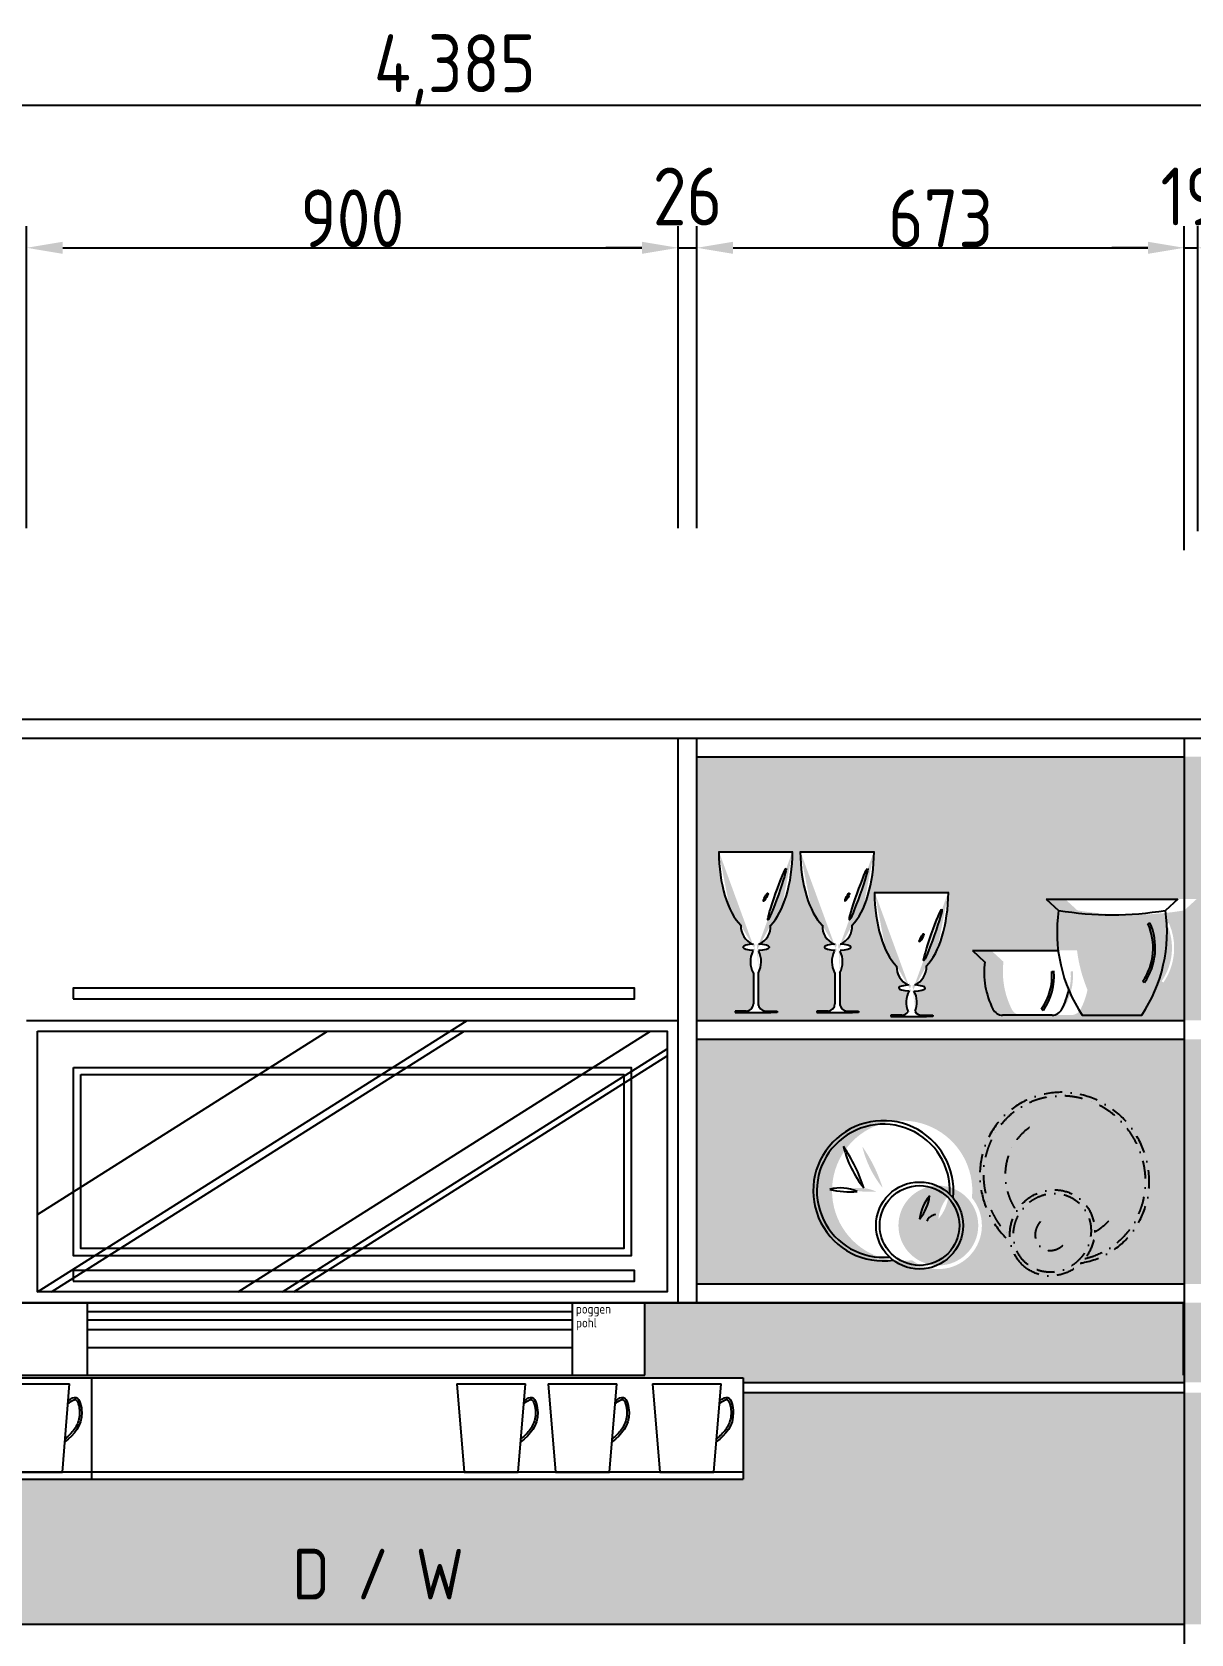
# Model space of a CAD drawing. Extents: x 0 to 79700, y -68 to 28499.
# Drawn here: x 73216 to 74817, y 5256 to 7468 of the extents above; entities that cross this region are included whole.
import ezdxf

# ---------------------------------------------------------------- set-up
doc = ezdxf.new("R2010")
doc.units = 0
doc.header["$LTSCALE"] = 50
doc.header["$MEASUREMENT"] = 0
doc.header["$PDMODE"] = 3
doc.linetypes.add('DASHDOT', pattern=[1, 0.5, -0.25, 0, -0.25])
doc.layers.get('0').update_dxf_attribs({"linetype": 'CONTINUOUS'})
doc.layers.get('DEFPOINTS').update_dxf_attribs({"linetype": 'CONTINUOUS'})
for name, color, linetype in [('A', 30, 'CONTINUOUS'), ('A1', 11, 'CONTINUOUS'), ('A2', 6, 'CONTINUOUS'), ('A3', 121, 'CONTINUOUS'), ('A4', 62, 'CONTINUOUS'), ('A5', 21, 'CONTINUOUS'), ('ACC', 40, 'DASHDOT'), ('AQE', 20, 'CONTINUOUS'), ('BASE', 2, 'CONTINUOUS'), ('V', 4, 'CONTINUOUS')]:
    doc.layers.add(name, color=color, linetype=linetype)
doc.styles.get("Standard").update_dxf_attribs({"font": 'architxt.shx'})
doc.dimstyles.new('STANDARD$0', dxfattribs={"dimscale": 0, "dimtxt": 80, "dimasz": 50, "dimexe": 30, "dimexo": 150, "dimtad": 3, "dimdec": 0, "dimdsep": 46, "dimlunit": 6, "dimtxsty": 'Standard', "dimcen": 80, "dimclrd": 254, "dimclre": 254, "dimadec": 0, "dimazin": 0, "dimtfac": 1, "dimtdec": 0, "dimtmove": 2, "dimatfit": 3, "dimfxl": 1, "dimtolj": 1, "dimtzin": 0, "dimarcsym": 0})

# ---------------------------------------------------------------- blocks, each defined once
blk = doc.blocks.new('A12')
at = {"layer": 'A3'}
for p, q in [((-317.6, 0), (-222.8, 0)), ((-317.6, 0), (-307.6, -122)), ((-232.8, -122), (-222.8, 0)), ((-191.4, 0), (-181.4, -122)), ((-191.4, 0), (-96.6, 0)), ((-106.6, -122), (-96.6, 0)), ((-47.4, 0), (-37.4, -122)), ((-47.4, 0), (47.4, 0)), ((37.4, -122), (47.4, 0)), ((-307.6, -122), (-232.8, -122)), ((-181.4, -122), (-106.6, -122)), ((-37.4, -122), (37.4, -122))]:
    blk.add_line(p, q, dxfattribs=at)
for points, knots in [([(-224.7, -23.4), (-220.5, -20.3), (-210.2, -14.7), (-200.7, -52.9), (-216.5, -70), (-229.4, -80.4)], [6.66989, 6.66989, 6.66989, 6.66989, 19.952945, 41.910176, 88.746657, 88.746657, 88.746657, 88.746657]), ([(-225, -27.4), (-223.8, -26.4), (-222.5, -25.4), (-220.1, -23.8), (-219, -23.1), (-217.4, -22.4), (-216.8, -22.2), (-215.9, -22), (-215.6, -21.9), (-215, -21.9), (-214.8, -22), (-214.5, -22), (-214.5, -22.1), (-214.3, -22.2), (-214.2, -22.2), (-213.8, -22.5), (-213.6, -22.7), (-213, -23.3), (-212.7, -23.7), (-212.1, -24.7), (-211.8, -25.3), (-211, -27.2), (-210.5, -28.7), (-209.7, -32.1), (-209.4, -33.9), (-209.1, -37), (-209, -38.2), (-208.9, -43), (-209.3, -46.2), (-210.6, -52.2), (-211.7, -54.9), (-214.3, -60.1), (-215.9, -62.6), (-219.6, -67.3), (-221.7, -69.5), (-225.5, -73.2), (-227.3, -74.7), (-229, -76.2)], [4.376404, 4.376404, 4.376404, 4.376404, 8.499291, 8.499291, 12.685872, 12.685872, 15.313026, 15.313026, 17.504002, 17.504002, 19.694979, 19.694979, 20.750427, 20.750427, 21.805874, 21.805874, 24.120493, 24.120493, 26.435111, 26.435111, 28.74973, 28.74973, 33.506101, 33.506101, 38.262472, 38.262472, 41.575051, 41.575051, 50.975829, 50.975829, 60.376607, 60.376607, 69.777384, 69.777384, 79.178162, 79.178162, 85.966284, 85.966284, 85.966284, 85.966284]), ([(-98.5, -23.4), (-94.3, -20.3), (-84, -14.7), (-74.5, -52.9), (-90.3, -70), (-103.2, -80.4)], [6.66989, 6.66989, 6.66989, 6.66989, 19.952945, 41.910176, 88.746657, 88.746657, 88.746657, 88.746657]), ([(-98.8, -27.4), (-97.6, -26.4), (-96.3, -25.4), (-93.9, -23.8), (-92.8, -23.1), (-91.2, -22.4), (-90.6, -22.2), (-89.7, -22), (-89.4, -21.9), (-88.8, -21.9), (-88.6, -22), (-88.3, -22), (-88.3, -22.1), (-88.1, -22.2), (-88, -22.2), (-87.6, -22.5), (-87.4, -22.7), (-86.8, -23.3), (-86.5, -23.7), (-85.9, -24.7), (-85.6, -25.3), (-84.8, -27.2), (-84.3, -28.7), (-83.5, -32.1), (-83.2, -33.9), (-82.9, -37), (-82.8, -38.2), (-82.7, -43), (-83.1, -46.2), (-84.4, -52.2), (-85.5, -54.9), (-88.1, -60.1), (-89.7, -62.6), (-93.4, -67.3), (-95.5, -69.5), (-99.3, -73.2), (-101.1, -74.7), (-102.8, -76.2)], [4.376404, 4.376404, 4.376404, 4.376404, 8.499291, 8.499291, 12.685872, 12.685872, 15.313026, 15.313026, 17.504002, 17.504002, 19.694979, 19.694979, 20.750427, 20.750427, 21.805874, 21.805874, 24.120493, 24.120493, 26.435111, 26.435111, 28.74973, 28.74973, 33.506101, 33.506101, 38.262472, 38.262472, 41.575051, 41.575051, 50.975829, 50.975829, 60.376607, 60.376607, 69.777384, 69.777384, 79.178162, 79.178162, 85.966284, 85.966284, 85.966284, 85.966284]), ([(45.5, -23.4), (49.7, -20.3), (60, -14.7), (69.5, -52.9), (53.7, -70), (40.8, -80.4)], [6.66989, 6.66989, 6.66989, 6.66989, 19.952945, 41.910176, 88.746657, 88.746657, 88.746657, 88.746657]), ([(45.2, -27.4), (46.4, -26.4), (47.7, -25.4), (50.1, -23.8), (51.2, -23.1), (52.8, -22.4), (53.4, -22.2), (54.3, -22), (54.6, -21.9), (55.2, -21.9), (55.4, -22), (55.7, -22), (55.7, -22.1), (55.9, -22.2), (56, -22.2), (56.4, -22.5), (56.6, -22.7), (57.2, -23.3), (57.5, -23.7), (58.1, -24.7), (58.4, -25.3), (59.2, -27.2), (59.7, -28.7), (60.5, -32.1), (60.8, -33.9), (61.1, -37), (61.2, -38.2), (61.3, -43), (60.9, -46.2), (59.6, -52.2), (58.5, -54.9), (55.9, -60.1), (54.3, -62.6), (50.6, -67.3), (48.5, -69.5), (44.7, -73.2), (42.9, -74.7), (41.2, -76.2)], [4.376404, 4.376404, 4.376404, 4.376404, 8.499291, 8.499291, 12.685872, 12.685872, 15.313026, 15.313026, 17.504002, 17.504002, 19.694979, 19.694979, 20.750427, 20.750427, 21.805874, 21.805874, 24.120493, 24.120493, 26.435111, 26.435111, 28.74973, 28.74973, 33.506101, 33.506101, 38.262472, 38.262472, 41.575051, 41.575051, 50.975829, 50.975829, 60.376607, 60.376607, 69.777384, 69.777384, 79.178162, 79.178162, 85.966284, 85.966284, 85.966284, 85.966284])]:
    blk.add_open_spline(points, degree=3, knots=knots, dxfattribs=at)
blk = doc.blocks.new('57')
at = {"color": 132}
for p, q in [((-127.6, -31.4), (-137.9, -31.4)), ((-137.9, -33.4), (-127.6, -33.4)), ((-95.9, -31.4), (-90.3, -31.4)), ((-90.3, -31.4), (-80, -31.4)), ((-80, -33.4), (-90.3, -33.4)), ((-15, -31.4), (-25.3, -31.4)), ((-25.3, -33.4), (-15, -33.4)), ((16.7, -31.4), (22.3, -31.4)), ((22.3, -31.4), (32.6, -31.4)), ((32.6, -33.4), (22.3, -33.4)), ((87.5, -37), (77.2, -37)), ((77.2, -39), (87.5, -39)), ((119.2, -37), (124.8, -37)), ((124.8, -37), (135, -37)), ((135, -39), (124.8, -39))]:
    blk.add_line(p, q, dxfattribs=at)
for centre, radius, start, end in [((-103.3, 85.7), 26.8, 176.8835, 246.7102), ((-115.6, 85.7), 26.8, 293.2898, 3.5961), ((9.3, 85.7), 26.8, 176.8835, 246.7102), ((-3, 85.7), 26.8, 293.2898, 3.5961), ((-84.2, 36.8), 32.7, 153.6958, 207.9418), ((-134.7, 36.8), 32.7, 332.0582, 26.3042), ((28.4, 36.8), 32.7, 153.6958, 207.9418), ((-22.1, 36.8), 32.7, 332.0582, 26.3042), ((111.9, 29.4), 26.8, 176.8835, 246.7102), ((99.6, 29.4), 26.8, 293.2898, 3.5961), ((131, -19.5), 32.7, 150.9682, 203.048), ((80.5, -19.5), 32.7, 337.2525, 28.924)]:
    blk.add_arc(centre, radius, start, end, dxfattribs=at)
for centre, start_param, end_param in [((-108.8, 56.8), 4.919143, 7.647228), ((-108.8, 56.8), 8.03184, 10.817716), ((3.8, 56.8), 4.919143, 7.647228), ((3.8, 56.8), 8.03184, 10.817716), ((106.4, 0.5), 4.919143, 7.635894), ((106.4, 0.5), 8.002753, 10.817716)]:
    blk.add_ellipse(centre, major_axis=(-18.3, 0), ratio=0.232463, start_param=start_param, end_param=end_param, dxfattribs=at)
at = {"layer": 'ACC', "color": 132, "linetype": 'ByBlock', "ltscale": 200}
for p, q in [((-161.1, 188.6), (-58.1, 188.6)), ((-48.5, 188.6), (54.5, 188.6)), ((54.1, 132.3), (157.1, 132.3)), ((-112.6, 21.4), (-112.6, -21.4)), ((-105.6, -23.8), (-105.6, 21.9)), ((0, 21.4), (0, -21.4)), ((7, -23.8), (7, 21.9)), ((-137.9, -31.4), (-137.9, -33.4)), ((-122.6, -31.4), (-127.6, -31.4)), ((-127.6, -33.4), (-88.6, -33.4)), ((-80, -31.4), (-80, -33.4)), ((-25.3, -31.4), (-25.3, -33.4)), ((-10, -31.4), (-15, -31.4)), ((-15, -33.4), (24, -33.4)), ((32.6, -31.4), (32.6, -33.4)), ((77.2, -37), (77.2, -39)), ((92.5, -37), (87.5, -37)), ((87.5, -39), (126.5, -39)), ((135, -37), (135, -39))]:
    blk.add_line(p, q, dxfattribs=at)
for centre, start, end in [((-122.6, -21.4), 270, 0), ((-95.9, -21.4), 180, 270), ((-10, -21.4), 270, 0), ((16.7, -21.4), 180, 270), ((92.5, -27), 270, 327.7151), ((119.2, -27), 211.2209, 270)]:
    blk.add_arc(centre, 10, start, end, dxfattribs=at)
for centre, start_param, end_param in [((-109.6, 190.6), -1.553096, -0.414298), ((-109.6, 190.6), 0.419198, 1.553096), ((3, 190.6), -1.553096, -0.414298), ((3, 190.6), 0.419198, 1.553096), ((105.6, 134.3), -1.553096, -0.414298), ((105.6, 134.3), 0.419198, 1.553096)]:
    blk.add_ellipse(centre, major_axis=(0, -113), ratio=0.451327, start_param=start_param, end_param=end_param, dxfattribs=at)
for centre, major_axis, ratio in [((-80.1, 130.1), (12.5, 35.5), 0.056364), ((32.5, 130.1), (12.5, 35.5), 0.056364), ((-95.6, 126.1), (3, 5.5), 0.178458), ((17, 126.1), (3, 5.5), 0.178458), ((135.1, 73.8), (12.5, 35.5), 0.056364), ((119.6, 69.8), (3, 5.5), 0.178458)]:
    blk.add_ellipse(centre, major_axis=major_axis, ratio=ratio, dxfattribs=at)
blk = doc.blocks.new('56')
at = {"color": 11}
for p, q in [((-42.7, 88.2), (-25.6, 72.6)), ((-42.7, 88.2), (138.9, 88.2)), ((138.9, 88.2), (121.9, 72.6)), ((97.8, 54.2), (100.5, 55.4)), ((-144.8, 17.3), (-26.2, 17.3)), ((-144.8, 17.3), (-127.8, 1.7)), ((-34.9, -11.8), (-32, -11.3)), ((93.2, -26.9), (90.7, -25.2)), ((-46.5, -65.4), (-49, -63.7)), ((-34.5, -72), (-103, -72)), ((7, -72), (89.3, -72))]:
    blk.add_line(p, q, dxfattribs=at)
for centre, radius, start, end in [((179.3, 42.9), 207.1, 171.7316, 213.6927), ((48.1, 517.9), 451.3, 260.5925, 279.4075), ((-83, 42.9), 207.1, 326.3073, 8.2684), ((23.6, 20.8), 81.3, 325.5464, 24.2451), ((23.6, 20.8), 84.3, 325.5464, 24.2451), ((-13, -12), 115.6, 173.1601, 206.5562), ((-116.1, -17.7), 81.3, 325.5464, 4.1783), ((-116.1, -17.7), 84.3, 325.5464, 4.3666), ((-124.5, -12), 115.6, 333.4438, 347.4346), ((-103, -57), 15, 206.5562, 270), ((-34.5, -57), 15, 270, 333.4438)]:
    blk.add_arc(centre, radius, start, end, dxfattribs=at)
blk = doc.blocks.new('62')
at = {"color": 60}
for radius in [60.1, 55.1]:
    blk.add_circle((-165.1, 27.8), radius, dxfattribs=at)
for centre, radius, start, end in [((-215.1, 75.8), 96.9, 354.2337, 278.1046), ((-215.1, 75.8), 91.9, 357.0509, 275.2874), ((-129.6, 170.5), 144.5, 193.4708, 218.8524), ((-439.1, 18.4), 206.3, 17.3073, 35.0159), ((-274.3, 23.9), 55.9, 65.5567, 105.4153), ((-260.6, 196.6), 122.2, 256.5134, 274.4586), ((-106.5, 30.2), 59, 139.1595, 173.5817), ((-209.8, 75.4), 59, 319.1595, 353.5817), ((-141.6, 28.3), 14.6, 95.9061, 157.8337)]:
    blk.add_arc(centre, radius, start, end, dxfattribs=at)
at = {"layer": 'ACC', "color": 60}
blk.add_ellipse((35.2, 93.2), major_axis=(-68, 99), ratio=0.961116, start_param=2.71704, end_param=8.110882, dxfattribs=at)
blk.add_ellipse((18.2, 17.7), major_axis=(-36.3, -48.4), ratio=0.950673, dxfattribs=at)
for points, knots in [([(63.4, -17.7), (67.8, -16.7), (72.1, -15.5), (85.1, -10.8), (93.2, -6.5), (101.8, -0.6), (103.2, 0.4), (110.2, 5.7), (115.6, 10.7), (121.6, 17.7), (122.6, 18.9), (125.6, 22.6), (127.5, 25.3), (131.9, 32.1), (134.4, 36.5), (137.1, 42.2), (137.6, 43.4), (139.6, 48.1), (140.9, 51.6), (143.6, 60.1), (144.8, 65.1), (145.8, 71.3), (145.9, 72.4), (146.6, 77.5), (147, 81.6), (147.2, 91), (147, 96.2), (146.4, 102), (146.3, 102.7), (145.6, 107.8), (144.8, 112.1), (142.6, 121.3), (141.1, 126.1), (139.2, 131), (139.1, 131.3), (137.3, 135.9), (135.4, 140), (131.2, 148), (128.9, 151.8), (126.2, 155.8), (126.2, 155.8), (123.5, 159.7), (120.7, 163.2), (114.8, 170.1), (111.5, 173.4), (108, 176.7), (107.7, 176.9), (103.9, 180.3), (99.9, 183.5), (92.1, 188.9), (88.3, 191.2), (83.8, 193.6), (83.2, 193.9), (78, 196.6), (73.3, 198.6), (64.4, 201.8), (60.4, 203), (55.3, 204.1), (54.3, 204.4), (48.3, 205.6), (43.1, 206.3), (34.2, 206.9), (30.4, 206.9), (25.4, 206.7), (24.1, 206.7), (17.8, 206.2), (12.8, 205.5), (4.8, 203.8), (1.6, 202.9), (-2.9, 201.5), (-4.4, 201), (-13, 197.9), (-19.6, 194.7), (-27.2, 190), (-28.6, 189.1), (-30, 188.1), (-30.9, 187.5), (-31.7, 186.9), (-34.4, 185), (-36.2, 183.6), (-41.5, 179.1), (-45, 175.8), (-48.9, 171.5), (-49.6, 170.8), (-52.8, 167.1), (-55.2, 163.9), (-58, 159.9), (-58.4, 159.2), (-59.8, 157.1), (-60.7, 155.7), (-62.9, 152), (-64.1, 149.7), (-65.6, 146.8), (-65.9, 146.1), (-67, 143.8), (-67.7, 142), (-69.5, 137.8), (-70.4, 135.4), (-71.4, 132.3), (-71.5, 131.8), (-72.3, 129.3), (-72.9, 127.2), (-74.1, 122.6), (-74.6, 120), (-75.1, 116.9), (-75.2, 116.6), (-75.6, 113.9), (-76, 111.6), (-76.5, 106.6), (-76.6, 104), (-76.7, 101.1), (-76.7, 100.9), (-76.8, 98.2), (-76.8, 95.7), (-76.6, 90.5), (-76.4, 87.9), (-76.1, 85.2), (-76.1, 85.2), (-75.8, 82.6), (-75.5, 79.9), (-74.6, 74.9), (-74.1, 72.5), (-73.4, 69.9), (-73.4, 69.8), (-72.7, 67.1), (-72, 64.6), (-70.5, 60), (-69.8, 57.9), (-68.9, 55.5), (-68.8, 55.2), (-67.8, 52.6), (-66.8, 50.2), (-64.9, 46.1), (-64, 44.3), (-62.8, 42.2), (-62.6, 41.8), (-61.2, 39.3), (-60.1, 37.2), (-57.9, 33.7), (-56.9, 32.2), (-55.5, 30.2), (-55.1, 29.7), (-53.4, 27.2), (-51.9, 25.3), (-49.4, 22.2), (-48.4, 21), (-46.8, 19.1), (-46.3, 18.5), (-44, 16.1), (-42.2, 14.2), (-40.4, 12.4)], [1.397822, 1.397822, 1.397822, 1.397822, 1.489498, 1.489498, 1.688092, 1.688092, 1.728002, 1.728002, 1.886686, 1.886686, 1.920012, 1.920012, 1.985983, 1.985983, 2.08528, 2.08528, 2.112022, 2.112022, 2.184576, 2.184576, 2.283873, 2.283873, 2.304032, 2.304032, 2.38317, 2.38317, 2.482467, 2.482467, 2.496041, 2.496041, 2.581764, 2.581764, 2.681061, 2.681061, 2.688051, 2.688051, 2.780358, 2.780358, 2.879655, 2.879655, 2.880061, 2.880061, 2.978952, 2.978952, 3.072071, 3.072071, 3.078249, 3.078249, 3.177546, 3.177546, 3.26408, 3.26408, 3.276843, 3.276843, 3.37614, 3.37614, 3.45609, 3.45609, 3.475436, 3.475436, 3.574733, 3.574733, 3.6481, 3.6481, 3.67403, 3.67403, 3.773327, 3.773327, 3.84011, 3.84011, 3.872624, 3.872624, 4.032119, 4.032119, 4.071218, 4.071218, 4.071218, 4.117436, 4.117436, 4.216733, 4.216733, 4.415327, 4.415327, 4.455237, 4.455237, 4.613921, 4.613921, 4.647247, 4.647247, 4.713218, 4.713218, 4.812515, 4.812515, 4.839257, 4.839257, 4.911812, 4.911812, 5.011108, 5.011108, 5.031267, 5.031267, 5.110405, 5.110405, 5.209702, 5.209702, 5.223276, 5.223276, 5.308999, 5.308999, 5.408296, 5.408296, 5.415286, 5.415286, 5.507593, 5.507593, 5.60689, 5.60689, 5.607296, 5.607296, 5.706187, 5.706187, 5.799306, 5.799306, 5.805484, 5.805484, 5.904781, 5.904781, 5.991315, 5.991315, 6.004078, 6.004078, 6.103375, 6.103375, 6.183325, 6.183325, 6.202672, 6.202672, 6.301968, 6.301968, 6.375335, 6.375335, 6.401265, 6.401265, 6.500562, 6.500562, 6.567345, 6.567345, 6.599859, 6.599859, 6.701809, 6.701809, 6.701809, 6.701809]), ([(-13, 163.4), (-15.9, 161.4), (-18.8, 159.1), (-24.3, 154), (-26.9, 151.2), (-30.6, 146.6), (-31.8, 145.1), (-34, 141.7), (-35.1, 140), (-37.2, 136.5), (-38.1, 134.6), (-39.9, 130.9), (-40.7, 128.9), (-43, 123), (-44.2, 118.8), (-45.5, 112.5), (-45.9, 110.3), (-46.4, 106), (-46.6, 103.8), (-46.9, 97.3), (-46.8, 92.8), (-45.8, 84.2), (-45, 79.9), (-43.4, 73.6), (-42.8, 71.6), (-41.4, 67.6), (-40.7, 65.6), (-39.1, 61.8), (-38.2, 59.9), (-36.8, 57.2), (-36.3, 56.3), (-35.4, 54.5), (-34.9, 53.7), (-33.9, 52), (-33.4, 51.2), (-32.3, 49.5), (-31.8, 48.6), (-31.2, 47.7), (-31.1, 47.6), (-31, 47.6)], [4.071218, 4.071218, 4.071218, 4.071218, 4.290434, 4.290434, 4.50965, 4.50965, 4.619258, 4.619258, 4.728866, 4.728866, 4.838474, 4.838474, 4.948082, 4.948082, 5.167298, 5.167298, 5.276906, 5.276906, 5.386514, 5.386514, 5.605729, 5.605729, 5.824945, 5.824945, 5.934553, 5.934553, 6.044161, 6.044161, 6.153769, 6.153769, 6.208573, 6.208573, 6.263377, 6.263377, 6.318181, 6.318181, 6.372985, 6.372985, 6.378738, 6.378738, 6.378738, 6.378738]), ([(-15.1, -26.6), (-11.8, -29.1), (-8.1, -31.3), (0.2, -34.6), (4.8, -35.8), (14.3, -36.9), (19.3, -36.8), (29.1, -35.1), (33.9, -33.6), (40.7, -30.4), (42.8, -29.2), (47, -26.6), (48.9, -25.2), (52.5, -22.2), (54.3, -20.5), (57.4, -17.2), (58.8, -15.6), (61.6, -11.9), (62.7, -10.1), (65, -6.2), (66.1, -4.1), (68, 0.2), (68.8, 2.5), (70.2, 7.2), (70.7, 9.6), (71.9, 17), (72, 22), (70.8, 31.9), (69.5, 36.7), (65.9, 45.6), (63.4, 49.6), (57.9, 56.7), (54.7, 59.7), (48.2, 64.6), (44.4, 66.8), (36.1, 70.1), (31.5, 71.3), (22, 72.4), (17, 72.3), (7.2, 70.6), (2.4, 69.1), (-4.3, 65.9), (-6.5, 64.7), (-10.6, 62.1), (-12.6, 60.7), (-16.2, 57.7), (-17.9, 56), (-21.1, 52.7), (-22.4, 51.1), (-25.2, 47.4), (-26.4, 45.6), (-28.7, 41.7), (-29.8, 39.6), (-31.6, 35.3), (-32.5, 33), (-33.8, 28.3), (-34.4, 25.9), (-35.5, 18.5), (-35.6, 13.4), (-34.5, 3.6), (-33.2, -1.3), (-29.5, -10.1), (-27.1, -14.1), (-21.5, -21.2), (-18.4, -24.2), (-15.1, -26.6)], [0, 0, 0, 0, 0.261799, 0.261799, 0.523599, 0.523599, 0.785398, 0.785398, 1.047198, 1.047198, 1.178097, 1.178097, 1.308997, 1.308997, 1.439897, 1.439897, 1.570796, 1.570796, 1.701696, 1.701696, 1.832596, 1.832596, 1.963495, 1.963495, 2.094395, 2.094395, 2.356194, 2.356194, 2.617994, 2.617994, 2.879793, 2.879793, 3.141593, 3.141593, 3.403392, 3.403392, 3.665191, 3.665191, 3.926991, 3.926991, 4.18879, 4.18879, 4.31969, 4.31969, 4.45059, 4.45059, 4.581489, 4.581489, 4.712389, 4.712389, 4.843289, 4.843289, 4.974188, 4.974188, 5.105088, 5.105088, 5.235988, 5.235988, 5.497787, 5.497787, 5.759587, 5.759587, 6.021386, 6.021386, 6.283185, 6.283185, 6.283185, 6.283185]), ([(1.7, 33.2), (1.6, 33), (1.4, 32.8), (0.8, 32.1), (0.5, 31.7), (-0.2, 30.8), (-0.5, 30.4), (-1.1, 29.4), (-1.4, 29), (-1.9, 28), (-2.2, 27.5), (-2.6, 26.8), (-2.7, 26.6), (-2.9, 26.1), (-3, 25.8), (-3.4, 25), (-3.6, 24.4), (-4, 23.4), (-4.1, 23), (-4.3, 22.4), (-4.3, 22.3), (-4.5, 21.7), (-4.7, 21.1), (-4.9, 20), (-5, 19.4), (-5.1, 18.6), (-5.2, 18.5), (-5.3, 17.3), (-5.4, 16.3), (-5.4, 14.9), (-5.4, 14.5), (-5.4, 13.4), (-5.3, 12.7), (-5.2, 11.3), (-5.1, 10.7), (-4.9, 9.6), (-4.8, 9.2), (-4.4, 7.9), (-4.2, 7.1), (-3.8, 6.2), (-3.7, 6), (-3.3, 4.9), (-2.8, 4.1), (-2.3, 3.2), (-2.3, 3.1), (-1.8, 2.3), (-1.3, 1.6), (-0.6, 0.7), (-0.5, 0.5), (0.4, -0.5), (1.2, -1.2), (2.3, -2.2), (2.6, -2.4), (2.9, -2.6), (3, -2.7), (3.1, -2.8), (3.6, -3.1), (3.8, -3.3), (4.4, -3.7), (4.7, -3.9), (5.3, -4.2), (5.6, -4.4), (6.3, -4.7), (6.6, -4.8), (7.1, -5), (7.2, -5.1), (7.5, -5.2), (7.8, -5.3), (8.3, -5.5), (8.7, -5.6), (9.4, -5.9), (9.7, -5.9), (10, -6), (10.1, -6), (10.5, -6.2), (10.9, -6.2), (11.7, -6.4), (12.1, -6.4), (12.6, -6.5), (12.7, -6.5), (13.6, -6.6), (14.3, -6.7), (15.3, -6.7), (15.6, -6.7), (16.5, -6.7), (17, -6.6), (18.1, -6.5), (18.7, -6.4), (19.6, -6.3), (19.9, -6.2), (21, -6), (21.7, -5.8), (22.6, -5.5), (22.8, -5.5), (23.8, -5.1), (24.7, -4.8), (25.6, -4.4), (25.7, -4.3), (26.5, -3.9), (27.3, -3.5), (28.3, -2.9), (28.5, -2.8), (29.8, -2), (30.7, -1.3), (31.9, -0.3), (32.3, 0), (32.6, 0.3)], [2.306518, 2.306518, 2.306518, 2.306518, 2.337278, 2.337278, 2.39666, 2.39666, 2.456041, 2.456041, 2.515423, 2.515423, 2.574805, 2.574805, 2.598115, 2.598115, 2.634187, 2.634187, 2.693568, 2.693568, 2.743914, 2.743914, 2.75295, 2.75295, 2.812332, 2.812332, 2.871714, 2.871714, 2.889712, 2.889712, 2.990477, 2.990477, 3.035511, 3.035511, 3.109241, 3.109241, 3.181309, 3.181309, 3.228004, 3.228004, 3.327108, 3.327108, 3.346768, 3.346768, 3.465531, 3.465531, 3.472906, 3.472906, 3.584295, 3.584295, 3.618705, 3.618705, 3.764503, 3.764503, 3.821822, 3.821822, 3.821822, 3.852582, 3.852582, 3.911963, 3.911963, 3.971345, 3.971345, 4.030727, 4.030727, 4.090109, 4.090109, 4.113419, 4.113419, 4.14949, 4.14949, 4.208872, 4.208872, 4.259217, 4.259217, 4.268254, 4.268254, 4.327636, 4.327636, 4.387017, 4.387017, 4.405016, 4.405016, 4.505781, 4.505781, 4.550814, 4.550814, 4.624545, 4.624545, 4.696613, 4.696613, 4.743308, 4.743308, 4.842411, 4.842411, 4.862072, 4.862072, 4.980835, 4.980835, 4.98821, 4.98821, 5.099599, 5.099599, 5.134008, 5.134008, 5.279807, 5.279807, 5.337126, 5.337126, 5.337126, 5.337126]), ([(76.7, 19), (77.1, 19.2), (77.5, 19.5), (79.5, 20.6), (81, 21.5), (83.9, 23.4), (85.3, 24.5), (89.5, 27.7), (92.3, 30.1), (97.4, 35.4), (99.8, 38.3), (102, 41.3)], [1.606916, 1.606916, 1.606916, 1.606916, 1.620605, 1.620605, 1.6763007, 1.6763007, 1.7319965, 1.7319965, 1.843388, 1.843388, 1.9509544, 1.9509544, 1.9509544, 1.9509544])]:
    blk.add_open_spline(points, degree=3, knots=knots, dxfattribs=at)
blk = doc.blocks.new('*D478')
at = {"color": 254, "lineweight": -2, "transparency": 16777216}
for p, q in [((74807.8, 6753), (74807.8, 7200.5)), ((74826.8, 6779), (74826.8, 7200.5)), ((74757.8, 7170.5), (74707.8, 7170.5)), ((74807.8, 7170.5), (74826.8, 7170.5)), ((74876.8, 7170.5), (74926.8, 7170.5))]:
    blk.add_line(p, q, dxfattribs=at)
at = {"color": 254, "transparency": 16777216}
for points in [[(74757.8, 7178.8), (74757.8, 7162.1), (74807.8, 7170.5)], [(74876.8, 7178.8), (74876.8, 7162.1), (74826.8, 7170.5)]]:
    blk.add_solid(points, dxfattribs=at)
at = {"layer": 'DEFPOINTS', "color": 0, "transparency": 16777216}
for p in [(74826.8, 7170.5), (74826.8, 6629), (74807.8, 6603)]:
    blk.add_point(p, dxfattribs=at)
at = {"color": 0, "transparency": 16777216, "insert": (74817.3, 7241.4), "char_height": 80, "attachment_point": 5}
blk.add_mtext('\\A1;19', dxfattribs=at)
blk = doc.blocks.new('*D483')
at = {"color": 254, "lineweight": -2, "transparency": 16777216}
for p, q in [((71607.8, 6669.4), (71607.8, 7397.7)), ((75992.8, 6669.4), (75992.8, 7397.7)), ((71657.8, 7367.7), (75942.8, 7367.7))]:
    blk.add_line(p, q, dxfattribs=at)
at = {"color": 254, "transparency": 16777216}
for points in [[(71657.8, 7376.1), (71657.8, 7359.4), (71607.8, 7367.7)], [(75942.8, 7376.1), (75942.8, 7359.4), (75992.8, 7367.7)]]:
    blk.add_solid(points, dxfattribs=at)
at = {"layer": 'DEFPOINTS', "color": 0, "transparency": 16777216}
for p in [(75992.8, 7367.7), (71607.8, 6519.4), (75992.8, 6519.4)]:
    blk.add_point(p, dxfattribs=at)
at = {"color": 0, "transparency": 16777216, "insert": (73800.3, 7416), "char_height": 80, "attachment_point": 5}
blk.add_mtext('\\A1;4,385', dxfattribs=at)
blk = doc.blocks.new('*D508')
at = {"color": 254, "lineweight": -2, "transparency": 16777216}
for p, q in [((73208.8, 6783.2), (73208.8, 7200.5)), ((74108.8, 6783.2), (74108.8, 7200.5)), ((73258.8, 7170.5), (74058.8, 7170.5))]:
    blk.add_line(p, q, dxfattribs=at)
at = {"color": 254, "transparency": 16777216}
for points in [[(73258.8, 7178.8), (73258.8, 7162.1), (73208.8, 7170.5)], [(74058.8, 7178.8), (74058.8, 7162.1), (74108.8, 7170.5)]]:
    blk.add_solid(points, dxfattribs=at)
at = {"layer": 'DEFPOINTS', "color": 0, "transparency": 16777216}
for p in [(74108.8, 7170.5), (73208.8, 6633.2), (74108.8, 6633.2)]:
    blk.add_point(p, dxfattribs=at)
at = {"color": 0, "transparency": 16777216, "insert": (73658.8, 7211.1), "char_height": 80, "attachment_point": 5}
blk.add_mtext('\\A1;900', dxfattribs=at)
blk = doc.blocks.new('*D509')
at = {"color": 254, "lineweight": -2, "transparency": 16777216}
for p, q in [((74108.8, 6783.2), (74108.8, 7200.5)), ((74134.8, 6783.2), (74134.8, 7200.5)), ((74058.8, 7170.5), (74008.8, 7170.5)), ((74108.8, 7170.5), (74134.8, 7170.5)), ((74184.8, 7170.5), (74234.8, 7170.5))]:
    blk.add_line(p, q, dxfattribs=at)
at = {"color": 254, "transparency": 16777216}
for points in [[(74058.8, 7178.8), (74058.8, 7162.1), (74108.8, 7170.5)], [(74184.8, 7178.8), (74184.8, 7162.1), (74134.8, 7170.5)]]:
    blk.add_solid(points, dxfattribs=at)
at = {"layer": 'DEFPOINTS', "color": 0, "transparency": 16777216}
for p in [(74134.8, 7170.5), (74108.8, 6633.2), (74134.8, 6633.2)]:
    blk.add_point(p, dxfattribs=at)
at = {"color": 0, "transparency": 16777216, "insert": (74121.8, 7241.4), "char_height": 80, "attachment_point": 5}
blk.add_mtext('\\A1;26', dxfattribs=at)
blk = doc.blocks.new('*D510')
at = {"color": 254, "lineweight": -2, "transparency": 16777216}
for p, q in [((74134.8, 6783.2), (74134.8, 7200.5)), ((74807.8, 6783.2), (74807.8, 7200.5)), ((74184.8, 7170.5), (74757.8, 7170.5))]:
    blk.add_line(p, q, dxfattribs=at)
at = {"color": 254, "transparency": 16777216}
for points in [[(74184.8, 7178.8), (74184.8, 7162.1), (74134.8, 7170.5)], [(74757.8, 7178.8), (74757.8, 7162.1), (74807.8, 7170.5)]]:
    blk.add_solid(points, dxfattribs=at)
at = {"layer": 'DEFPOINTS', "color": 0, "transparency": 16777216}
for p in [(74807.8, 7170.5), (74134.8, 6633.2), (74807.8, 6633.2)]:
    blk.add_point(p, dxfattribs=at)
at = {"color": 0, "transparency": 16777216, "insert": (74471.3, 7211.1), "char_height": 80, "attachment_point": 5}
blk.add_mtext('\\A1;673', dxfattribs=at)

msp = doc.modelspace()

# ---------------------------------------------------------------- hatches: boundary and pattern name
at = {"layer": 'A5', "ltscale": 10}
h = msp.add_hatch(dxfattribs=at)
h.set_pattern_fill('GRASS', color=256, scale=50, style=0)
h.set_pattern_definition([(90, (105369.955, -7623.89), (-35.35534, 35.35534), [9.375, -61.33568]), (45, (105369.955, -7623.89), (-35.35534, 35.35534), [9.375, -40.625]), (135, (105369.955, -7623.89), (-35.35534, -35.35534), [9.375, -40.625])])
h.paths.add_polyline_path([(74833.79279, 6467.41817), (74134.79279, 6467.41817), (74134.79279, 6103.41817), (74833.79279, 6103.41817)])
edge = h.paths.add_edge_path(flags=16)
edge.add_ellipse((74431.14583, 6281.94592), major_axis=(0, 113), ratio=0.4513274336, start_angle=204.01830219, end_angle=268.98586245, ccw=False)
edge.add_arc((74425.13313, 6177.0475), 26.82396, -67.23111289, 3.59610134, ccw=False)
edge.add_ellipse((74431.90555, 6148.15176), major_axis=(-18.31474, 0), ratio=0.2324629779, start_angle=98.52397096, end_angle=259.80947151, ccw=False)
edge.add_arc((74406.00925, 6128.13155), 32.68847, -22.74750257, 28.92400304, ccw=False)
edge.add_arc((74444.70689, 6120.67526), 10, 211.22085794, 270)
edge.add_line((74444.70689, 6110.67526), (74450.2752, 6110.67526))
edge.add_line((74450.2752, 6110.67526), (74460.56445, 6110.67526))
edge.add_line((74460.56445, 6110.67526), (74460.56445, 6108.67526))
edge.add_line((74460.56445, 6108.67526), (74450.2752, 6108.67526))
edge.add_line((74450.2752, 6108.67526), (74412.99088, 6108.67526))
edge.add_line((74412.99088, 6108.67526), (74402.70163, 6108.67526))
edge.add_line((74402.70163, 6108.67526), (74402.70163, 6110.67526))
edge.add_line((74402.70163, 6110.67526), (74412.99088, 6110.67526))
edge.add_line((74412.99088, 6110.67526), (74417.99088, 6110.67526))
edge.add_arc((74417.99088, 6120.67526), 10, 270, 327.71506395)
edge.add_arc((74456.52409, 6128.13155), 32.68847, 150.9681647, 203.04797469, ccw=False)
edge.add_ellipse((74431.90555, 6148.15176), major_axis=(-18.31474, 0), ratio=0.2324629779, start_angle=-78.1538845, end_angle=77.50450853, ccw=False)
edge.add_arc((74437.4002, 6177.0475), 26.82396, 176.88350488, 247.66016399, ccw=False)
edge.add_ellipse((74431.14583, 6281.94592), major_axis=(0, 113), ratio=0.4513274336, start_angle=91.01413755, end_angle=156.26246997, ccw=False)
edge.add_line((74380.15382, 6279.94592), (74482.13784, 6279.94592))
edge = h.paths.add_edge_path(flags=16)
edge.add_ellipse((74328.52338, 6338.19965), major_axis=(0, 113), ratio=0.4513274336, start_angle=204.01830219, end_angle=268.98586245, ccw=False)
edge.add_arc((74322.51068, 6233.30124), 26.82396, -67.23046794, 3.59610134, ccw=False)
edge.add_ellipse((74329.2831, 6204.4055), major_axis=(-18.31474, 0), ratio=0.2324629779, start_angle=100.19052849, end_angle=259.80947151, ccw=False)
edge.add_arc((74303.38679, 6184.38528), 32.68847, -26.95770321, 28.88563318, ccw=False)
edge.add_line((74332.52338, 6169.56653), (74332.52338, 6123.8334))
edge.add_arc((74342.23939, 6126.19965), 10, 193.68746209, 270)
edge.add_line((74342.23939, 6116.19965), (74347.80769, 6116.19965))
edge.add_line((74347.80769, 6116.19965), (74358.09694, 6116.19965))
edge.add_line((74358.09694, 6116.19965), (74358.09694, 6114.19965))
edge.add_line((74358.09694, 6114.19965), (74347.80769, 6114.19965))
edge.add_line((74347.80769, 6114.19965), (74310.52338, 6114.19965))
edge.add_line((74310.52338, 6114.19965), (74300.23412, 6114.19965))
edge.add_line((74300.23412, 6114.19965), (74300.23412, 6116.19965))
edge.add_line((74300.23412, 6116.19965), (74310.52338, 6116.19965))
edge.add_line((74310.52338, 6116.19965), (74315.52338, 6116.19965))
edge.add_arc((74315.52338, 6126.19965), 10, 270, 360)
edge.add_line((74325.52338, 6126.19965), (74325.52338, 6168.16152))
edge.add_arc((74353.90164, 6184.38528), 32.68847, 150.95383982, 209.7564589, ccw=False)
edge.add_ellipse((74329.2831, 6204.4055), major_axis=(-18.31474, 0), ratio=0.2324629779, start_angle=-78.1538845, end_angle=78.1538845, ccw=False)
edge.add_arc((74334.77775, 6233.30124), 26.82396, 176.88350488, 247.66089241, ccw=False)
edge.add_ellipse((74328.52338, 6338.19965), major_axis=(0, 113), ratio=0.4513274336, start_angle=91.01413755, end_angle=156.26246997, ccw=False)
edge.add_line((74277.53136, 6336.19965), (74379.51539, 6336.19965))
edge = h.paths.add_edge_path(flags=0)
edge.add_ellipse((74460.64583, 6221.44592), major_axis=(12.5, 35.5), ratio=0.0563635018, start_angle=0, end_angle=360)
edge = h.paths.add_edge_path(flags=0)
edge.add_ellipse((74358.02338, 6277.69965), major_axis=(12.5, 35.5), ratio=0.0563635018, start_angle=0, end_angle=360)
edge = h.paths.add_edge_path(flags=0)
edge.add_ellipse((74445.14583, 6217.44592), major_axis=(3, 5.5), ratio=0.1784576526, start_angle=0, end_angle=360)
h.paths.add_polyline_path([(74674.40194, 6145.46436, -0.068430477), (74659.88498, 6199.9814), (74541.28365, 6199.9814), (74558.30854, 6184.38165, 0.1467584884), (74569.6822, 6118.93127, 0.2841198785), (74583.09962, 6110.63745), (74651.55695, 6110.63745, 0.2841198418), (74664.97437, 6118.93127, 0.0611224098)], flags=16)
h.paths.add_polyline_path([(74643.43296, 6270.88928), (74825.03173, 6270.88928), (74808.00684, 6255.28954, -0.0822808943), (74660.45785, 6255.28954)], flags=16)
edge = h.paths.add_edge_path(flags=0)
edge.add_ellipse((74342.52338, 6273.69965), major_axis=(3, 5.5), ratio=0.1784576526, start_angle=0, end_angle=360)
edge = h.paths.add_edge_path(flags=16)
edge.add_ellipse((74215.9299, 6338.19965), major_axis=(0, 113), ratio=0.4513274336, start_angle=204.01830219, end_angle=268.98586245, ccw=False)
edge.add_arc((74209.91721, 6233.30124), 26.82396, -67.23046794, 3.59610134, ccw=False)
edge.add_ellipse((74216.68962, 6204.4055), major_axis=(-18.31474, 0), ratio=0.2324629779, start_angle=100.19052849, end_angle=259.80947151, ccw=False)
edge.add_arc((74190.79332, 6184.38528), 32.68847, -26.95770321, 28.88563318, ccw=False)
edge.add_line((74219.9299, 6169.56653), (74219.9299, 6123.8334))
edge.add_arc((74229.64591, 6126.19965), 10, 193.68746209, 270)
edge.add_line((74229.64591, 6116.19965), (74235.21422, 6116.19965))
edge.add_line((74235.21422, 6116.19965), (74245.50347, 6116.19965))
edge.add_line((74245.50347, 6116.19965), (74245.50347, 6114.19965))
edge.add_line((74245.50347, 6114.19965), (74235.21422, 6114.19965))
edge.add_line((74235.21422, 6114.19965), (74197.9299, 6114.19965))
edge.add_line((74197.9299, 6114.19965), (74187.64065, 6114.19965))
edge.add_line((74187.64065, 6114.19965), (74187.64065, 6116.19965))
edge.add_line((74187.64065, 6116.19965), (74197.9299, 6116.19965))
edge.add_line((74197.9299, 6116.19965), (74202.9299, 6116.19965))
edge.add_arc((74202.9299, 6126.19965), 10, 270, 360)
edge.add_line((74212.9299, 6126.19965), (74212.9299, 6168.16152))
edge.add_arc((74241.30816, 6184.38528), 32.68847, 150.95383982, 209.7564589, ccw=False)
edge.add_ellipse((74216.68962, 6204.4055), major_axis=(-18.31474, 0), ratio=0.2324629779, start_angle=-78.1538845, end_angle=78.1538845, ccw=False)
edge.add_arc((74222.18428, 6233.30124), 26.82396, 176.88350488, 247.66089241, ccw=False)
edge.add_ellipse((74215.9299, 6338.19965), major_axis=(0, 113), ratio=0.4513274336, start_angle=91.01413755, end_angle=156.26246997, ccw=False)
edge.add_line((74164.93789, 6336.19965), (74266.92191, 6336.19965))
edge = h.paths.add_edge_path(flags=0)
edge.add_ellipse((74245.4299, 6277.69965), major_axis=(12.5, 35.5), ratio=0.0563635018, start_angle=0, end_angle=360)
h.paths.add_polyline_path([(74651.15389, 6170.87141), (74654.12527, 6171.36644, -0.171024033), (74639.57587, 6117.23181), (74637.10211, 6118.92903, 0.1701783748)], flags=0)
edge = h.paths.add_edge_path(flags=0)
edge.add_ellipse((74229.9299, 6273.69965), major_axis=(3, 5.5), ratio=0.1784576526, start_angle=0, end_angle=360)
h.paths.add_polyline_path([(74783.88826, 6236.85349), (74786.62365, 6238.08542, -0.2618730464), (74779.26832, 6155.73943), (74776.79457, 6157.43665, 0.2618730464)], flags=16)
h.paths.add_polyline_path([(74833.79279, 6077.41817), (74134.79279, 6077.41817), (74134.79279, 5739.41817), (74833.79279, 5739.41817)])
h.paths.add_polyline_path([(74514.7092, 5858.31185, -0.1741742043), (74528.45637, 5820.04518, -0.6199238414), (74431.9809, 5772.13654, -2.8989073913)], flags=16)
h.paths.add_polyline_path([(74363.32319, 5929.04518, -0.0774225582), (74391.32319, 5872.04518, -0.1112030515)], flags=0)
h.paths.add_polyline_path([(74344.32319, 5870.04518, -0.1756907353), (74382.32319, 5867.04518, -0.0784613539)], flags=0)
h.paths.add_polyline_path([(74523.45637, 5820.04518, -1), (74413.19, 5820.04518, -1)], flags=0)
h.paths.add_polyline_path([(74482.32319, 5861.04518, -0.1513350001), (74468.32319, 5829.04518, -0.1513350001)], flags=0)
edge = h.paths.add_edge_path()
edge.add_line((74833.79279, 5589.41817), (74198.58184, 5589.41817))
edge.add_line((74198.58184, 5589.41817), (74198.58184, 5469.86648))
edge.add_line((74198.58184, 5469.86648), (73298.58184, 5469.86648))
edge.add_line((73298.58184, 5469.86648), (72398.58184, 5469.86648))
edge.add_line((72398.58184, 5469.86648), (72398.58184, 5589.41817))
edge.add_line((72398.58184, 5589.41817), (72350.38138, 5589.41817))
edge.add_line((72350.38138, 5589.41817), (72350.38138, 5499.72462))
edge.add_arc((72340.38138, 5499.72462), 10, -90, 0, ccw=False)
edge.add_line((72340.38138, 5489.72462), (72315.03304, 5489.72462))
edge.add_line((72315.03304, 5489.72462), (72315.03304, 5465.729))
edge.add_line((72315.03304, 5465.729), (72299.12757, 5465.729))
edge.add_spline(control_points=[(72299.12757, 5465.729), (72295.21343, 5465.28158), (72276.82641, 5459.66399), (72324.18752, 5355.92145), (72155.38543, 5454.21479), (72190.759, 5336.01517), (72125.86451, 5355.86787), (72079.80115, 5369.9597)], knot_values=[0, 0, 0, 0, 11.584304722, 64.6927371806, 178.8238506586, 218.0021689622, 313.8372960984, 313.8372960984, 313.8372960984, 313.8372960984], degree=3, periodic=0)
edge.add_line((72079.80115, 5369.9597), (72079.80115, 5465.729))
edge.add_line((72079.80115, 5465.729), (72079.80115, 5489.72462))
edge.add_line((72079.80115, 5489.72462), (72060.38138, 5489.72462))
edge.add_arc((72060.38138, 5499.72462), 10, 180, 270, ccw=False)
edge.add_line((72050.38138, 5499.72462), (72050.38138, 5589.41817))
edge.add_line((72050.38138, 5589.41817), (71633.79279, 5589.41817))
edge.add_line((71633.79279, 5589.41817), (71633.79279, 5269.41817))
edge.add_line((71633.79279, 5269.41817), (74833.79279, 5269.41817))
edge.add_line((74833.79279, 5269.41817), (74833.79279, 5589.41817))
h.paths.add_polyline_path([(74062.79279, 5713.41817), (74062.79279, 5613.41817), (73192.79279, 5613.41817), (72322.79279, 5613.41817), (72322.79279, 5713.41817), (71633.79279, 5713.41817), (71633.79279, 5603.41817), (72051.0885, 5603.41817, -0.3072778702), (72060.38138, 5609.72462), (72340.38138, 5609.72462, -0.3072778702), (72349.67426, 5603.41817), (72398.58184, 5603.41817), (72398.58184, 5609.86648), (73298.58184, 5609.86648), (74198.58184, 5609.86648), (74198.58184, 5603.41817), (74833.79279, 5603.41817), (74833.79279, 5713.41817)])
edge = h.paths.add_edge_path()
edge.add_line((72282.79279, 6077.41817), (71633.79279, 6077.41817))
edge.add_line((71633.79279, 6077.41817), (71633.79279, 5739.41817))
edge.add_line((71633.79279, 5739.41817), (72012.94377, 5739.41817))
edge.add_ellipse((72040.68243, 5793.06679), major_axis=(36.29008, 48.38678), ratio=0.9506729876, start_angle=497.99202333, end_angle=550.01363558, ccw=False)
edge.add_ellipse((72057.68243, 5868.56679), major_axis=(-68, 99), ratio=0.9611157583, start_angle=155.6749048, end_angle=464.71927835, ccw=False)
edge.add_ellipse((72040.68243, 5793.06679), major_axis=(36.29008, 48.38678), ratio=0.9506729876, start_angle=240.96446314, end_angle=261.01698431, ccw=False)
edge.add_line((72063.28763, 5739.41817), (72282.79279, 5739.41817))
edge.add_line((72282.79279, 5739.41817), (72282.79279, 6077.41817))
h.paths.add_polyline_path([(71903.76805, 5841.40356, -0.1741742043), (71917.51522, 5803.13688, -0.6199238414), (71821.03975, 5755.22824, -2.8989073913)], flags=16)
h.paths.add_polyline_path([(71912.51522, 5803.13688, -1), (71802.24885, 5803.13688, -1)], flags=0)
h.paths.add_polyline_path([(71871.38204, 5844.13688, -0.1513350001), (71857.38204, 5812.13688, -0.1513350001)], flags=0)
h.paths.add_polyline_path([(71780.38204, 5855.13688, -0.1112030515), (71752.38204, 5912.13688, -0.0774225582)], flags=0)
h.paths.add_polyline_path([(71771.38204, 5850.13688, -0.0784613539), (71733.38204, 5853.13688, -0.1756907353)], flags=0)
h.paths.add_polyline_path([(72282.79279, 6467.41817), (71633.79279, 6467.41817), (71633.79279, 6103.41817), (72282.79279, 6103.41817)])
h.paths.add_polyline_path([(71919.69263, 6179.81624, -0.6199238414), (71823.21715, 6131.9076, -2.8989073913), (71905.94545, 6218.08291, -0.1741742043)], flags=16)
h.paths.add_polyline_path([(71914.69263, 6179.81624, -1), (71804.42626, 6179.81624, -1)], flags=0)
h.paths.add_polyline_path([(71873.55944, 6220.81624, -0.1513350001), (71859.55944, 6188.81624, -0.1513350001)], flags=0)
h.paths.add_polyline_path([(71782.55944, 6231.81624, -0.1112030515), (71754.55944, 6288.81624, -0.0774225582)], flags=0)
h.paths.add_polyline_path([(71773.55944, 6226.81624, -0.0784613539), (71735.55944, 6229.81624, -0.1756907353)], flags=0)
h.paths.add_polyline_path([(73556.30386, 5274.44139), (73841.74721, 5274.44139), (73841.74721, 5393.4808), (73556.30386, 5393.4808)], flags=24)
h.paths.add_polyline_path([(72766.38028, 5276.90186), (73058.25221, 5276.90186), (73058.25221, 5384.34028), (72766.38028, 5384.34028)], flags=24)

# ---------------------------------------------------------------- linework, layer by layer
at = {"ltscale": 10}
for p, q in [((71607.79279, 6493.41817), (75992.79279, 6493.41817)), ((71607.79279, 6493.41817), (75992.79279, 6493.41817)), ((74108.79279, 5713.41817), (74108.79279, 6493.41817)), ((74807.79279, 6493.41817), (74807.79279, 4369.41817)), ((74134.79279, 6467.41817), (74807.79279, 6467.41817)), ((74134.79279, 5739.41817), (74807.79279, 5739.41817)), ((71607.79279, 5713.41817), (74807.79279, 5713.41817)), ((71607.79279, 5713.41817), (74807.79279, 5713.41817)), ((74807.79279, 5713.41817), (71607.79279, 5713.41817))]:
    msp.add_line(p, q, dxfattribs=at)
for p, q in [((74108.79279, 5713.41817), (74108.79279, 6493.41817)), ((74108.79279, 5713.41817), (74108.79279, 6493.41817)), ((74134.79279, 5713.41817), (74134.79279, 6493.41817))]:
    msp.add_line(p, q)
at = {"ltscale": 300}
for p, q in [((73208.79279, 6103.41817), (74108.79279, 6103.41817)), ((74134.79279, 6103.41817), (74807.79279, 6103.41817)), ((74134.79279, 6077.41817), (74807.79279, 6077.41817)), ((72338.79279, 5713.41817), (73238.79279, 5713.41817)), ((72338.79279, 5713.41817), (73238.79279, 5713.41817)), ((73238.79279, 5713.41817), (74138.79279, 5713.41817)), ((73238.79279, 5713.41817), (74138.79279, 5713.41817))]:
    msp.add_line(p, q, dxfattribs=at)
at = {"layer": 'A', "ltscale": 10}
for p, q in [((74198.58184, 5603.41817), (74807.79279, 5603.41817)), ((74198.58184, 5589.41817), (74807.79279, 5589.41817)), ((71607.79279, 5269.41817), (74807.79279, 5269.41817))]:
    msp.add_line(p, q, dxfattribs=at)
at = {"layer": 'A1'}
for points in [[(73223.79279, 6088.41817), (74093.79279, 6088.41817), (74093.79279, 5728.41817), (73223.79279, 5728.41817)], [(73273.79279, 6038.41817), (74043.79279, 6038.41817), (74043.79279, 5778.41817), (73273.79279, 5778.41817)], [(73283.79279, 6028.41817), (74033.79279, 6028.41817), (74033.79279, 5788.41817), (73283.79279, 5788.41817)]]:
    msp.add_lwpolyline(points, close=True, dxfattribs=at)
at = {"layer": 'A2', "color": 2}
for p, q in [((72398.58184, 5609.86648), (73298.58184, 5609.86648)), ((73298.58184, 5609.86648), (73298.58184, 5469.86648)), ((73298.58184, 5609.86648), (74198.58184, 5609.86648)), ((73298.58184, 5609.86648), (73298.58184, 5469.86648)), ((74198.58184, 5609.86648), (74198.58184, 5469.86648)), ((72398.58184, 5479.86648), (73298.58184, 5479.86648)), ((72398.58184, 5469.86648), (73298.58184, 5469.86648)), ((73298.58184, 5479.86648), (74198.58184, 5479.86648)), ((73298.58184, 5469.86648), (74198.58184, 5469.86648))]:
    msp.add_line(p, q, dxfattribs=at)
at = {"layer": 'A4'}
for p, q in [((73223.79279, 5728.41817), (73817.54279, 6103.41817)), ((73223.79279, 5835.34958), (73624.48472, 6088.41817)), ((73243.0323, 5728.41817), (73813.0323, 6088.41817)), ((73500.8421, 5728.41817), (74070.8421, 6088.41817)), ((73562.40872, 5728.41817), (74093.79279, 6064.02916)), ((73577.80033, 5728.41817), (74093.79279, 6054.30815))]:
    msp.add_line(p, q, dxfattribs=at)
at = {"layer": 'AQE', "color": 62, "ltscale": 10}
for p, q in [((73962.79279, 5701.01853), (73292.79279, 5701.01853)), ((73962.79279, 5689.52792), (73292.79279, 5689.52792)), ((73962.79279, 5676.12223), (73292.79279, 5676.12223)), ((73962.79279, 5651.22593), (73292.79279, 5651.22593))]:
    msp.add_line(p, q, dxfattribs=at)
at = {"layer": 'BASE'}
for p, q in [((73200.79279, 5713.41817), (74070.79279, 5713.41817)), ((73292.79279, 5613.41817), (73292.79279, 5713.41817)), ((73962.79279, 5613.41817), (73962.79279, 5713.41817)), ((74062.79279, 5613.41817), (74062.79279, 5713.41817)), ((74062.79279, 5613.41817), (74062.79279, 5713.41817)), ((74070.79279, 5713.41817), (74739.79279, 5713.41817)), ((74806.79279, 5613.41817), (74806.79279, 5713.41817)), ((73192.79279, 5613.41817), (74062.79279, 5613.41817))]:
    msp.add_line(p, q, dxfattribs=at)
for points in [[(73272.89271, 6133.37024), (74048.69339, 6133.37024), (74048.69339, 6147.95176), (73272.89271, 6147.95176)], [(73272.89271, 5743.37024), (74048.69339, 5743.37024), (74048.69339, 5757.95176), (73272.89271, 5757.95176)]]:
    msp.add_lwpolyline(points, close=True, dxfattribs=at)
at = {"layer": 'V', "ltscale": 10}
msp.add_line((71607.79279, 6519.41817), (75992.79279, 6519.41817), dxfattribs=at)

# ---------------------------------------------------------------- block references
at = {"layer": 'A3'}
for name, p in [('57', (74325.52338, 6147.63397)), ('56', (74660.09052, 6182.64058)), ('62', (74607.4572, 5792.22952)), ('A12', (73220.8053, 5601.59613)), ('A12', (74120.8053, 5601.59613))]:
    msp.add_blockref(name, p, dxfattribs=at)

# ---------------------------------------------------------------- texts
at = {"color": 71}
for s, p in [('poggen', (73967.5452, 5698.38651)), ('pohl', (73967.80127, 5679.33625))]:
    msp.add_text(s, height=13, dxfattribs=at).set_placement(p)
at = {"ltscale": 10}
msp.add_text('D / W', height=70, dxfattribs=at).set_placement((73576.14376, 5303.6409))

# ---------------------------------------------------------------- dimensions: what is measured, and where the dimension line sits
for base, p1, p2, picture, middle in [((75992.79279, 7367.74955), (71607.79279, 6519.41817), (75992.79279, 6519.41817), '*D483', (73800.29279, 7415.9936)), ((74134.79279, 7170.48061), (74108.79279, 6633.24744), (74134.79279, 6633.24744), '*D509', (74121.79279, 7241.41811)), ((74826.79279, 7170.48061), (74807.79279, 6602.99731), (74826.79279, 6628.99731), '*D478', (74817.29279, 7241.41811)), ((74108.79279, 7170.48061), (73208.79279, 6633.24744), (74108.79279, 6633.24744), '*D508', (73658.79279, 7211.10561)), ((74807.79279, 7170.48061), (74134.79279, 6633.24744), (74807.79279, 6633.24744), '*D510', (74471.29279, 7211.10561))]:
    dim = msp.add_linear_dim(base=base, p1=p1, p2=p2, dimstyle='STANDARD$0', override={"dimscale": 1}, dxfattribs=at)
    dim.commit()
    dim.dimension.update_dxf_attribs({"geometry": picture, "text_midpoint": middle})

doc.saveas('drawing.dxf')
